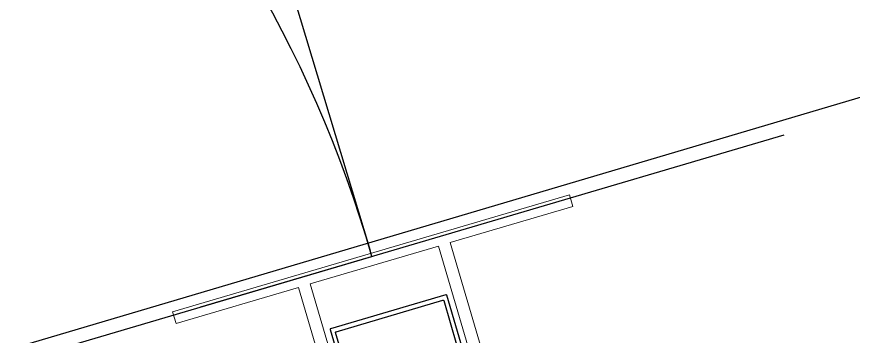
# Model space of a CAD drawing. Header units: millimetres. Extents: x 62878 to 70819, y -67946 to -61850.
# Drawn here: x 64686.95 to 64721.33, y -66984.36 to -66971.25 of the extents above; entities that cross this region are included whole.
import ezdxf

# ---------------------------------------------------------------- set-up
doc = ezdxf.new("R2010")
doc.units = ezdxf.units.MM
doc.linetypes.add('HIDDEN', pattern=[0.375, 0.25, -0.125])
for name, color, linetype, lineweight in [('BAP', 41, 'Continuous', 30), ('Dog_dos_yeni', 63, 'Continuous', 5), ('DOGRAMA', 171, 'Continuous', 0), ('DUVAR-yeni', 3, 'Continuous', 30)]:
    doc.layers.add(name, color=color, linetype=linetype, lineweight=lineweight)

msp = doc.modelspace()

# ---------------------------------------------------------------- linework, layer by layer
msp.add_lwpolyline([(68896.021, -63031.435), (69030.259, -63071.184), (69185.279, -62547.653), (68892.999, -62461.107, 1.044368), (68063.198, -62298.73, 0.204375), (63106.96, -62494.783, 0.353953), (62932.94, -62997.825), (63753.185, -65779.598), (64154.954, -67142.153), (65336.723, -66792.622), (65336.7, -66829.112), (65270.535, -66829.071, 0.626789), (65270.199, -67369.071), (65531.845, -67369.234, 0.926242), (66130.088, -67369.606), (66391.733, -67369.769, 0.626743), (66392.069, -66829.769), (66326.147, -66829.728), (66326.17, -66793.238), (67506.156, -67144.128), (68467.025, -63899.086), (68625.204, -63946.037), (68896.024, -63031.423)], format="xyb")
at = {"layer": 'BAP'}
msp.add_lwpolyline([(64701.547, -66981.085, 1.006698), (64605.625, -67009.351)], format="xyb", close=True, dxfattribs=at)
at = {"layer": 'Dog_dos_yeni'}
msp.add_lwpolyline([(64709.663, -66978.553), (64693.356, -66983.361), (64693.498, -66983.84), (64698.534, -66982.356), (64701.22, -66991.468), (64701.7, -66991.326), (64699.013, -66982.214), (64704.289, -66980.659), (64706.975, -66989.771), (64707.455, -66989.63), (64704.768, -66980.518), (64709.804, -66979.033), (64709.663, -66978.553)], close=True, dxfattribs=at)
at = {"layer": 'DOGRAMA', "lineweight": -2, "ltscale": 0.5}
msp.add_lwpolyline([(64707.604, -66992.787), (64704.623, -66982.677, 0.414214), (64704.586, -66982.656), (64699.847, -66984.053, 0.414214), (64699.827, -66984.091), (64702.808, -66994.2, 0.414214)], format="xyb", dxfattribs=at)
msp.add_lwpolyline([(64700.678, -66986.342), (64700.579, -66986.006), (64700.051, -66984.212, -0.414214), (64700.071, -66984.175), (64704.464, -66982.88, -0.414214), (64704.501, -66982.9), (64705.03, -66984.694), (64705.129, -66985.03), (64707.261, -66992.262, -0.414214), (64707.241, -66992.299), (64702.848, -66993.594, -0.414214), (64702.811, -66993.574)], format="xyb", close=True, dxfattribs=at)
at = {"layer": 'DUVAR-yeni'}
msp.add_line((64688.179, -66936.81), (64701.478, -66980.845), dxfattribs=at)
at = {"layer": 'DUVAR-yeni', "linetype": 'HIDDEN', "ltscale": 100}
msp.add_lwpolyline([(63684.776, -65547.597), (64154.953, -67142.153), (65077.082, -66870.424)], dxfattribs=at)

doc.saveas('drawing.dxf')
